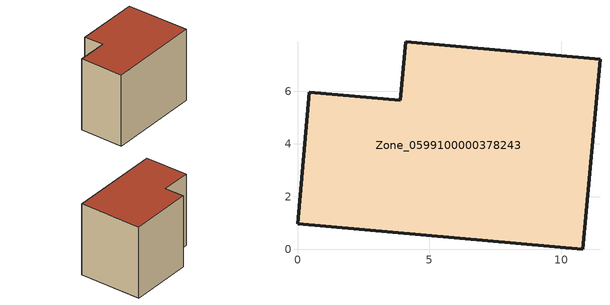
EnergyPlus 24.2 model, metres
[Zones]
Zone_0599100000378243
 floor ground (C_G): 10.82,0 0,0.98 0.45,5.96 3.91,5.65 4.11,7.88 11.47,7.22 z0
 wall outside (C_F): 10.82,0 11.47,7.22 4.11,7.88 3.91,5.65 0.45,5.96 0,0.98 10.82,0 z0:8.51
 roof outside (C_R): 0,0.98 10.82,0 11.47,7.22 4.11,7.88 3.91,5.65 0.45,5.96 z8.51
[BUILDING]
Pand.0599100000378243: North Axis=0; Terrain=City; Loads Convergence Tolerance Value=0.04; Temperature Convergence Tolerance Value=0.4; Solar Distribution=FullExterior; Maximum Number of Warmup Days=25; Minimum Number of Warmup Days=1
[Site:Location]
Rotterdam.The.Hague.AP_ZH_NLD Design_Conditions: Latitude=51.96; Longitude=4.45; Time Zone=1; Elevation=-4.5
[SITE:GROUNDTEMPERATURE:BUILDINGSURFACE]
18, 18, 18, 18, 18, 18, 18, 18, 18, 18, 18, 18
[MATERIAL] Thermal Absorptance=0.9; Solar Absorptance=0.7; Visible Absorptance=0.7
Name | Roughness | Thickness | Conductivity | Density | Specific Heat
G.TC.1992-2005 | MediumSmooth | 0.15 | 0.06 | 540 | 1210
F.TC.1992-2005 | Rough | 0.3 | 0.12 | 1920 | 840
R.TC.1992-2005 | MediumRough | 0.2 | 0.08 | 1500 | 1000
[CONSTRUCTION]
C_G: G.TC.1992-2005
C_F: F.TC.1992-2005
C_R: R.TC.1992-2005
[ZONE]
Zone_0599100000378243: Type=1; Multiplier=1; Ceiling Height=Autocalculate; Volume=Autocalculate; Floor Area=autocalculate; Part of Total Floor Area=Yes
[ZONEINFILTRATION:DESIGNFLOWRATE]
Infil_Zone_0599100000378243: Zone or ZoneList or Space or SpaceList=Zone_0599100000378243; Schedule=AlwaysOn; Design Flow Rate Calculation Method=Flow/Area; Flow Rate per Floor Area=0.0015; Constant Term Coefficient=1; Temperature Term Coefficient=0; Velocity Term Coefficient=0; Velocity Squared Term Coefficient=0
[HVACTEMPLATE:ZONE:IDEALLOADSAIRSYSTEM]
Zone_0599100000378243: Maximum Heating Supply Air Temperature=50; Minimum Cooling Supply Air Temperature=13; Maximum Heating Supply Air Humidity Ratio=0.0156; Minimum Cooling Supply Air Humidity Ratio=0.0077; Heating Limit=NoLimit; Cooling Limit=NoLimit; Dehumidification Control Type=ConstantSensibleHeatRatio; Cooling Sensible Heat Ratio=0.7; Dehumidification Setpoint=60; Humidification Control Type=None; Humidification Setpoint=30; Outdoor Air Method=None; Outdoor Air Flow Rate per Person=0.00944; Outdoor Air Flow Rate per Zone Floor Area=0; Outdoor Air Flow Rate per Zone=0; Demand Controlled Ventilation Type=None; Outdoor Air Economizer Type=NoEconomizer; Heat Recovery Type=None; Sensible Heat Recovery Effectiveness=0.7; Latent Heat Recovery Effectiveness=0.65
[ZONECONTROL:THERMOSTAT]
ThermostatControl_Zone_0599100000378243: Zone or ZoneList=Zone_0599100000378243; Control Type Schedule=DualSetpointControlType; Control 1=Thermostat_Zone_0599100000378243; Temperature Difference Between Cutout And Setpoint=0
[THERMOSTATSETPOINT:DUALSETPOINT]
Thermostat_Zone_0599100000378243: Heating Setpoint Temperature Schedule=HeatingSetpoint_Zone_0599100000378243; Cooling Setpoint Temperature Schedule=CoolingSetpoint_Zone_0599100000378243
[SCHEDULE:COMPACT]
HeatingSetpoint_Zone_0599100000378243: Through: 12/31, For: AllDays, Until: 24:00, 21
CoolingSetpoint_Zone_0599100000378243: Through: 12/31, For: AllDays, Until: 24:00, 24
DualSetpointControlType: Through: 12/31, For: AllDays, Until: 24:00, 4
AlwaysOn: Through: 12/31, For: AllDays, Until: 24:00, 1
